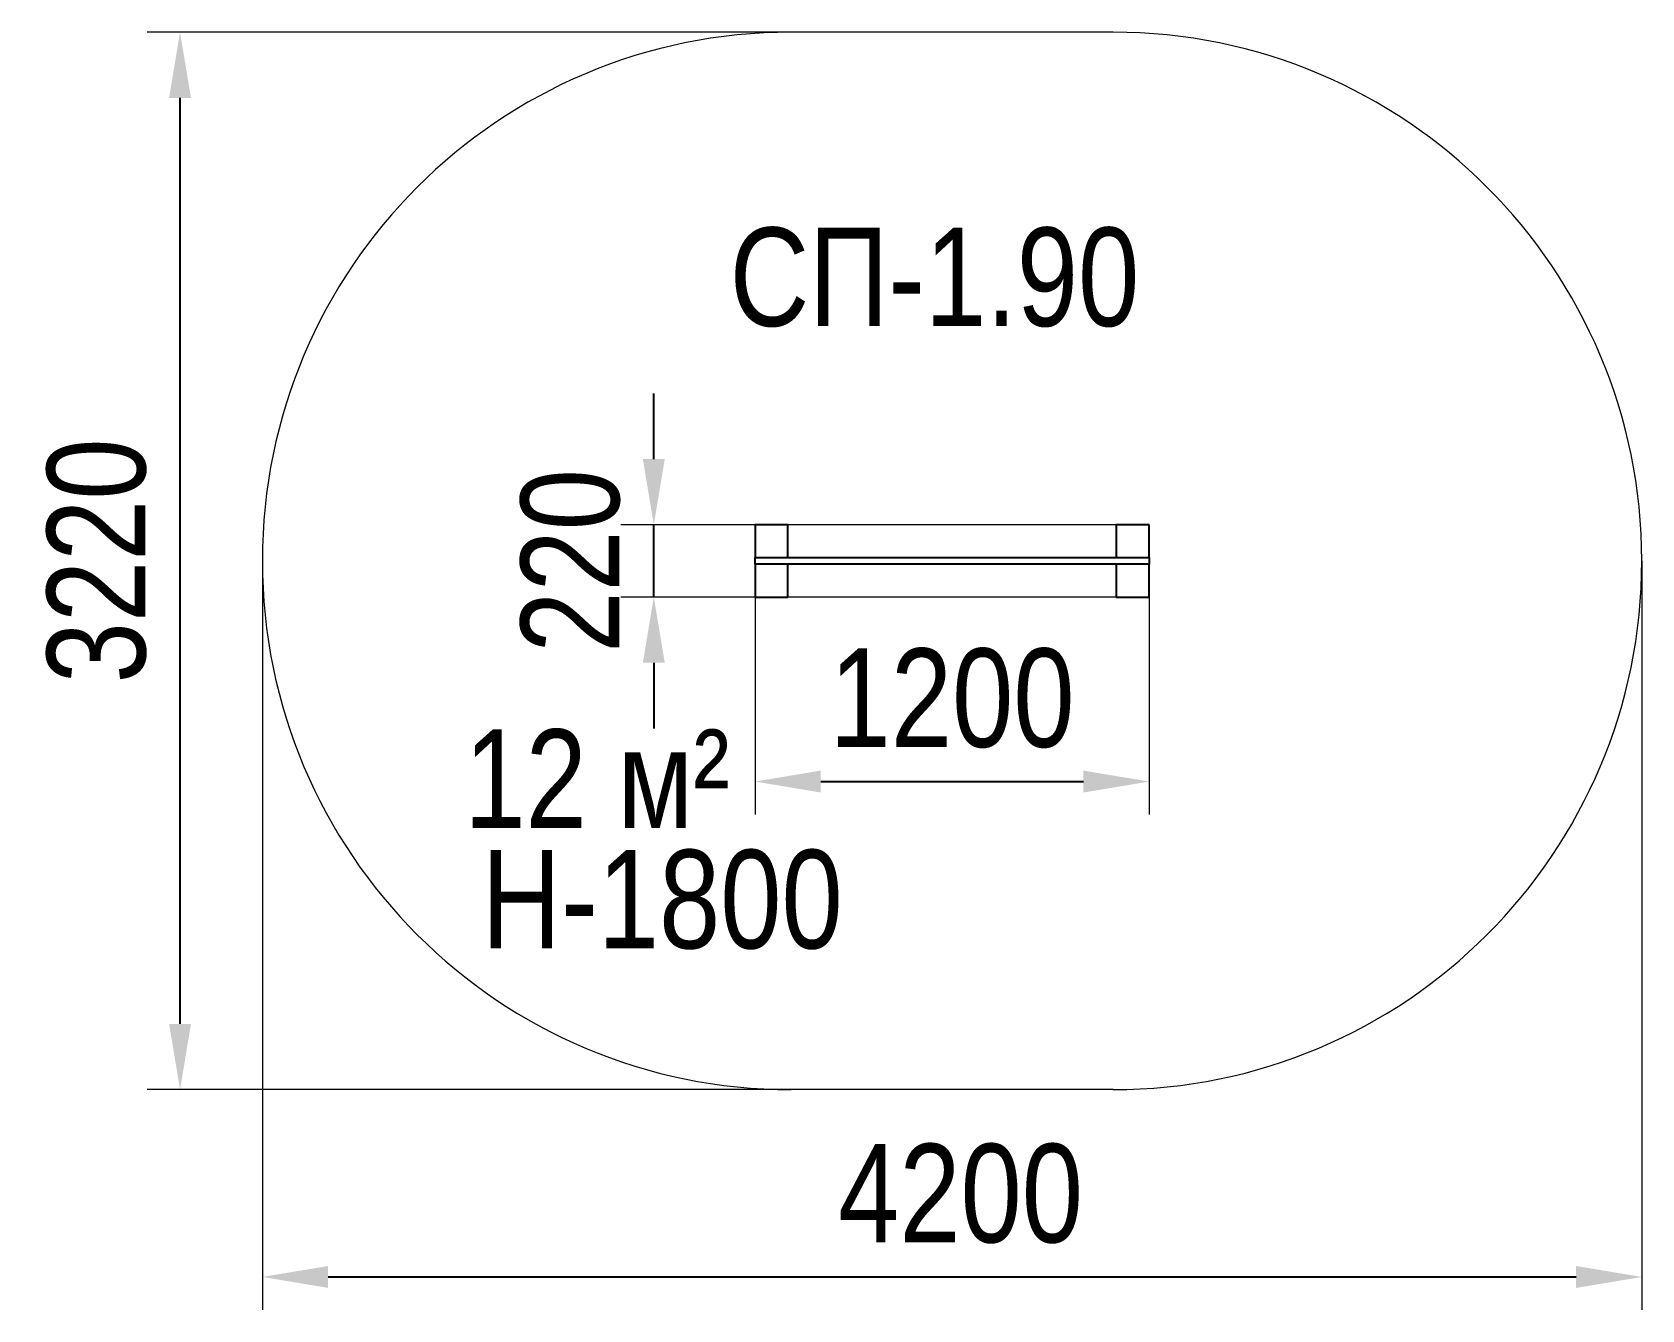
# Model space of a CAD drawing. Header units: millimetres. Extents: x -2671 to 2230, y -2021 to 1869.
import ezdxf

# ---------------------------------------------------------------- set-up
doc = ezdxf.new("R2010")
doc.units = ezdxf.units.MM
for name, color, linetype in [('DIKOM_АРТИКУЛ', 7, 'Continuous'), ('DIKOM_ЗОНА', 80, 'Continuous'), ('DIKOM_ОБЪЕКТ', 7, 'Continuous'), ('DIKOM_РАЗМЕР_ЗОНА', 7, 'Continuous'), ('DIKOM_РАЗМЕР_ОБЪЕКТА', 7, 'Continuous')]:
    doc.layers.add(name, color=color, linetype=linetype)
doc.styles.add('style1', font='arial.ttf', dxfattribs={"width": 0.8})
doc.dimstyles.new('1-50', dxfattribs={"dimtxt": 300, "dimasz": 200, "dimexe": 100, "dimexo": 0, "dimgap": 100, "dimtad": 1, "dimdec": 0, "dimtxsty": 'style1', "dimcen": 0, "dimclrd": 7, "dimclre": 7, "dimadec": 1, "dimazin": 2, "dimtfac": 1, "dimtdec": 0, "dimtmove": 0, "dimatfit": 3, "dimfxl": 0, "dimlwd": 25, "dimlwe": 18, "dimarcsym": 0})

# ---------------------------------------------------------------- blocks, each defined once
blk = doc.blocks.new('*D2')
at = {"layer": 'Defpoints', "color": 0, "transparency": 16777216}
for p in [(-470, 149), (730, 149), (730, -412.8)]:
    blk.add_point(p, dxfattribs=at)
at = {"layer": 'DIKOM_РАЗМЕР_ОБЪЕКТА', "color": 7, "lineweight": 18, "transparency": 16777216}
for p, q in [((-470, 149), (-470, -512.8)), ((730, 149), (730, -512.8))]:
    blk.add_line(p, q, dxfattribs=at)
at = {"layer": 'DIKOM_РАЗМЕР_ОБЪЕКТА', "color": 7, "lineweight": 25, "transparency": 16777216}
blk.add_line((-270, -412.8), (530, -412.8), dxfattribs=at)
at = {"layer": 'DIKOM_РАЗМЕР_ОБЪЕКТА', "color": 7, "transparency": 16777216}
for points in [[(-270, -379.5), (-270, -446.2), (-470, -412.8)], [(530, -379.5), (530, -446.2), (730, -412.8)]]:
    blk.add_solid(points, dxfattribs=at)
at = {"layer": 'DIKOM_РАЗМЕР_ОБЪЕКТА', "color": 0, "transparency": 16777216, "insert": (130, -159.7), "char_height": 300, "attachment_point": 5, "style": 'style1'}
blk.add_mtext('1200', dxfattribs=at)
blk = doc.blocks.new('*D3')
at = {"layer": 'Defpoints', "color": 0, "transparency": 16777216}
for p in [(-778.3, 369), (730, 369), (730, 149)]:
    blk.add_point(p, dxfattribs=at)
at = {"layer": 'DIKOM_РАЗМЕР_ОБЪЕКТА', "color": 7, "lineweight": 25, "transparency": 16777216}
for p, q in [((-778.3, 569), (-778.3, 769)), ((-778.3, 149), (-778.3, 369)), ((-778.3, -51), (-778.3, -251))]:
    blk.add_line(p, q, dxfattribs=at)
at = {"layer": 'DIKOM_РАЗМЕР_ОБЪЕКТА', "color": 7, "lineweight": 18, "transparency": 16777216}
for p, q in [((730, 369), (-878.3, 369)), ((730, 149), (-878.3, 149))]:
    blk.add_line(p, q, dxfattribs=at)
at = {"layer": 'DIKOM_РАЗМЕР_ОБЪЕКТА', "color": 7, "transparency": 16777216}
for points in [[(-811.6, 569), (-745, 569), (-778.3, 369)], [(-811.6, -51), (-745, -51), (-778.3, 149)]]:
    blk.add_solid(points, dxfattribs=at)
at = {"layer": 'DIKOM_РАЗМЕР_ОБЪЕКТА', "color": 0, "transparency": 16777216, "insert": (-1031.5, 259), "char_height": 300, "attachment_point": 5, "rotation": 90, "style": 'style1'}
blk.add_mtext('220', dxfattribs=at)
blk = doc.blocks.new('*D0')
at = {"layer": 'Defpoints', "color": 0, "transparency": 16777216}
for p in [(-1970, 259), (2230, 259), (2230, -1921.3)]:
    blk.add_point(p, dxfattribs=at)
at = {"layer": 'DIKOM_РАЗМЕР_ЗОНА', "color": 7, "lineweight": 18, "transparency": 16777216}
for p, q in [((-1970, 259), (-1970, -2021.3)), ((2230, 259), (2230, -2021.3))]:
    blk.add_line(p, q, dxfattribs=at)
at = {"layer": 'DIKOM_РАЗМЕР_ЗОНА', "color": 7, "lineweight": 25, "transparency": 16777216}
blk.add_line((-1770, -1921.3), (2030, -1921.3), dxfattribs=at)
at = {"layer": 'DIKOM_РАЗМЕР_ЗОНА', "color": 7, "transparency": 16777216}
for points in [[(-1770, -1888), (-1770, -1954.7), (-1970, -1921.3)], [(2030, -1888), (2030, -1954.7), (2230, -1921.3)]]:
    blk.add_solid(points, dxfattribs=at)
at = {"layer": 'DIKOM_РАЗМЕР_ЗОНА', "color": 0, "transparency": 16777216, "insert": (155.7, -1668.2), "char_height": 300, "attachment_point": 5, "style": 'style1'}
blk.add_mtext('4200', dxfattribs=at)
blk = doc.blocks.new('*D1')
at = {"layer": 'Defpoints', "color": 0, "transparency": 16777216}
for p in [(-2220.8, 1869), (620, 1869), (620, -1351)]:
    blk.add_point(p, dxfattribs=at)
at = {"layer": 'DIKOM_РАЗМЕР_ЗОНА', "color": 7, "lineweight": 18, "transparency": 16777216}
for p, q in [((620, 1869), (-2320.8, 1869)), ((620, -1351), (-2320.8, -1351))]:
    blk.add_line(p, q, dxfattribs=at)
at = {"layer": 'DIKOM_РАЗМЕР_ЗОНА', "color": 7, "lineweight": 25, "transparency": 16777216}
blk.add_line((-2220.8, -1151), (-2220.8, 1669), dxfattribs=at)
at = {"layer": 'DIKOM_РАЗМЕР_ЗОНА', "color": 7, "transparency": 16777216}
for points in [[(-2254.1, 1669), (-2187.5, 1669), (-2220.8, 1869)], [(-2254.1, -1151), (-2187.5, -1151), (-2220.8, -1351)]]:
    blk.add_solid(points, dxfattribs=at)
at = {"layer": 'DIKOM_РАЗМЕР_ЗОНА', "color": 0, "transparency": 16777216, "insert": (-2474.1, 259), "char_height": 300, "attachment_point": 5, "rotation": 90, "style": 'style1'}
blk.add_mtext('3220', dxfattribs=at)

msp = doc.modelspace()

# ---------------------------------------------------------------- linework, layer by layer
at = {"layer": 'DIKOM_ЗОНА', "color": 3, "lineweight": 15}
for p, q in [((620, 1869), (-360, 1869)), ((620, -1351), (-360, -1351))]:
    msp.add_line(p, q, dxfattribs=at)
for centre, start, end in [((-360, 259), 90, 270), ((620, 259), 270, 90)]:
    msp.add_arc(centre, 1610, start, end, dxfattribs=at)
at = {"layer": 'DIKOM_ОБЪЕКТ'}
for p, q in [((-470, 369), (-470, 269)), ((-370, 369), (-470, 369)), ((-370, 269), (-370, 369)), ((630, 369), (630, 269)), ((730, 369), (630, 369)), ((730, 269), (730, 369)), ((-470, 269), (-370, 269)), ((-470, 249), (-470, 269)), ((-470, 269), (730, 269)), ((-470, 249), (-470, 149)), ((-370, 249), (-470, 249)), ((730, 249), (-470, 249)), ((-370, 149), (-370, 249)), ((630, 269), (730, 269)), ((630, 249), (630, 149)), ((730, 249), (630, 249)), ((730, 269), (730, 249)), ((730, 149), (730, 249)), ((-470, 149), (-370, 149)), ((630, 149), (730, 149))]:
    msp.add_line(p, q, dxfattribs=at)

# ---------------------------------------------------------------- texts
at = {"layer": 'DIKOM_АРТИКУЛ', "color": 7, "linetype": 'Continuous', "lineweight": 15, "insert": (-547.2, 1274.1), "char_height": 300, "width": 1667.537, "attachment_point": 1, "style": 'style1'}
msp.add_mtext('{\\fArial|b0|i0|c204|p34;СП}-1.90', dxfattribs=at)
at = {"layer": 'DIKOM_РАЗМЕР_ОБЪЕКТА', "char_height": 300, "width": 5885.531, "attachment_point": 1, "style": 'style1'}
for s, insert in [('{\\fArial|b0|i0|c204|p34;12 м}²', (-1355, -253.8)), ('H-1800', (-1302.5, -620.8))]:
    msp.add_mtext(s, dxfattribs=dict(at, insert=insert))

# ---------------------------------------------------------------- dimensions: what is measured, and where the dimension line sits
at = {"layer": 'DIKOM_РАЗМЕР_ЗОНА'}
dim = msp.add_linear_dim(base=(-2220.8, 1869), p1=(620, -1351), p2=(620, 1869), angle=90, dimstyle='1-50', dxfattribs=at)
dim.commit()
dim.dimension.update_dxf_attribs({"geometry": '*D1', "text_midpoint": (-2220.8, 259), "dimtype": 160})
dim = msp.add_linear_dim(base=(2230, -1921.3), p1=(-1970, 259), p2=(2230, 259), dimstyle='1-50', dxfattribs=at)
dim.commit()
dim.dimension.update_dxf_attribs({"geometry": '*D0', "text_midpoint": (155.7, -1921.3), "dimtype": 160})
at = {"layer": 'DIKOM_РАЗМЕР_ОБЪЕКТА'}
dim = msp.add_linear_dim(base=(-778.3, 369), p1=(730, 149), p2=(730, 369), angle=90, dimstyle='1-50', dxfattribs=at)
dim.commit()
dim.dimension.update_dxf_attribs({"geometry": '*D3', "text_midpoint": (-778.3, 259), "dimtype": 160})
dim = msp.add_linear_dim(base=(730, -412.8), p1=(-470, 149), p2=(730, 149), dimstyle='1-50', dxfattribs=at)
dim.commit()
dim.dimension.update_dxf_attribs({"geometry": '*D2', "text_midpoint": (130, -412.8), "dimtype": 160})

doc.saveas('drawing.dxf')
